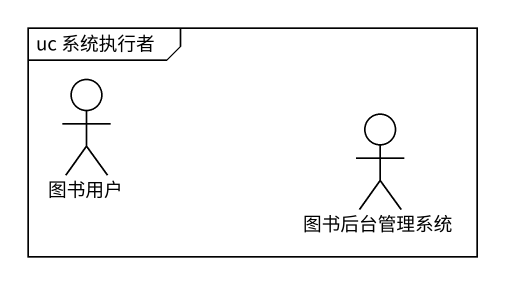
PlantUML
@startuml
mainframe uc 系统执行者
actor 图书用户
actor 图书后台管理系统
@enduml
